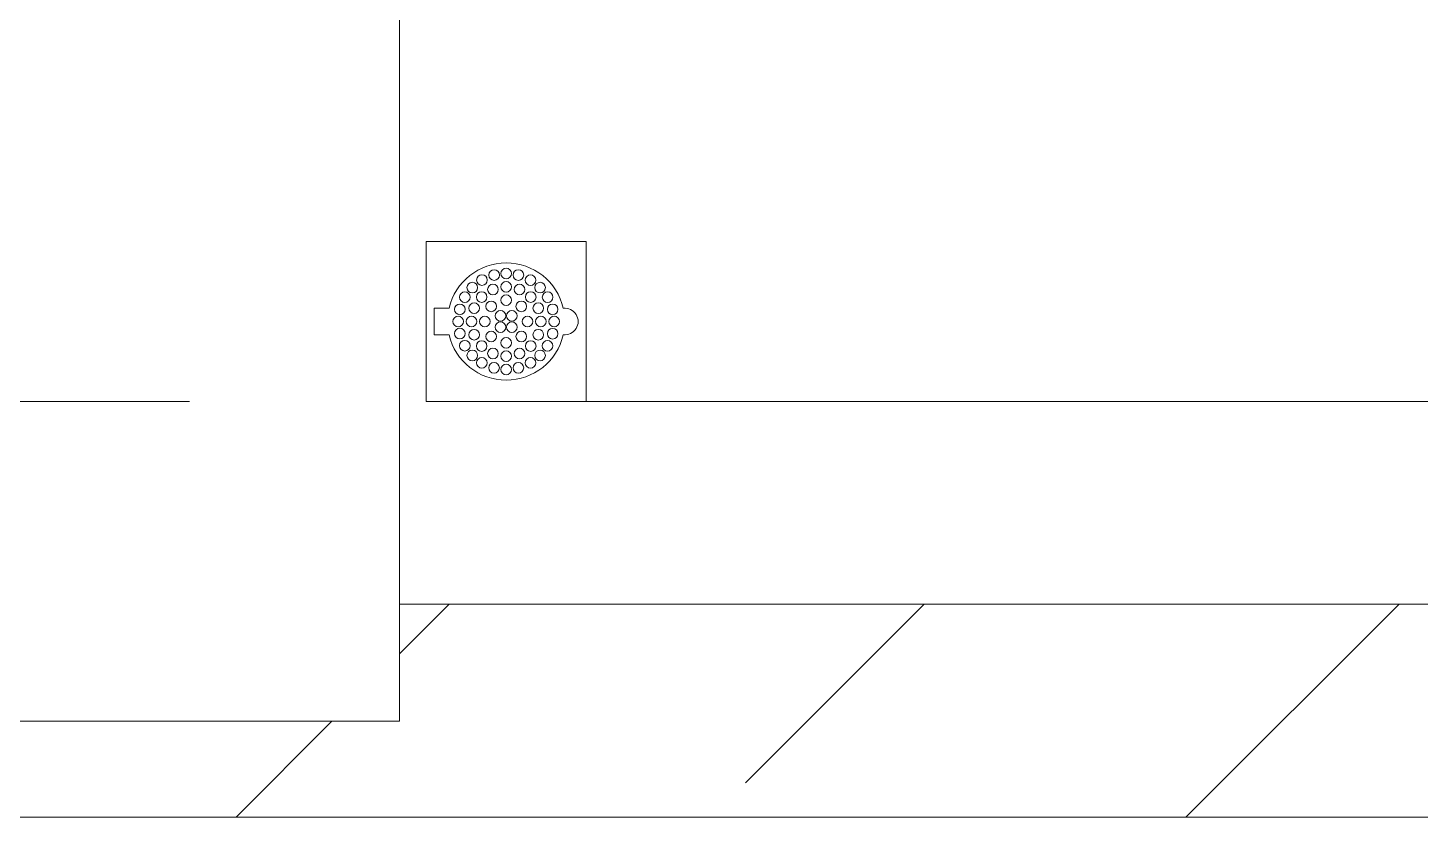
# Model space of a CAD drawing. Header units: millimetres. Extents: x -1834842 to 700335, y -490313101 to 518363.
# Drawn here: x -1241721 to -1240415, y 220779 to 221520 of the extents above; entities that cross this region are included whole.
import ezdxf

# ---------------------------------------------------------------- set-up
doc = ezdxf.new("R2010")
doc.units = ezdxf.units.MM
doc.header["$LTSCALE"] = 0.5
doc.linetypes.add('IDA - Grid Line', pattern=[3500, 2000, -500, 500, -500])
doc.layers.add('0-1', color=8, linetype='Continuous', lineweight=5)
doc.layers.add('S-_COLN----_E-2', color=7, linetype='Continuous', lineweight=9)
doc.layers.add('0-LOWER ROOF', color=7, linetype='Continuous')
for name, color, linetype, lineweight, true_color in [('A-_FLOR----_E', 6, 'Continuous', 9, 0xff00ff), ('A-_WALL----_H-2', 9, 'Continuous', 9, 0x808080), ('A-_WALLPRTN_E-1', 6, 'Continuous', 18, 0xff00ff), ('M-_SANIFIXR_E', 6, 'Continuous', 9, 0xff00ff), ('S-_ANOTGRID_E-1', 9, 'IDA - Grid Line', 9, 0x808080)]:
    doc.layers.add(name, color=color, linetype=linetype, lineweight=lineweight, true_color=true_color)

# ---------------------------------------------------------------- blocks, each defined once
blk = doc.blocks.new('1599_DB_A_BLK3_1STGD_R21_rvt-2-BLK 2 LOWER ROOF PLAN')
at = {"layer": 'A-_FLOR----_E', "color": 8}
blk.add_line((-167611.4, -130142.4), (-166411.4, -130142.4), dxfattribs=at)
at = {"layer": 'A-_WALL----_H-2', "color": 8}
for p, q in [((-167611.4, -130189), (-167564.8, -130142.4)), ((-167287, -130310.1), (-167119.3, -130142.4)), ((-166873.8, -130342.4), (-166673.8, -130142.4)), ((-167764.8, -130342.4), (-167674.8, -130252.4))]:
    blk.add_line(p, q, dxfattribs=at)
at = {"layer": 'A-_WALLPRTN_E-1', "color": 8}
for p, q in [((-166511.4, -130142.4), (-167611.4, -130142.4)), ((-166511.4, -130342.4), (-168011.4, -130342.4))]:
    blk.add_line(p, q, dxfattribs=at)
at = {"layer": 'M-_SANIFIXR_E', "color": 8}
for p, q in [((-167586.4, -129802.4), (-167436.4, -129802.4)), ((-167586.4, -129952.4), (-167586.4, -129802.4)), ((-167436.4, -129802.4), (-167436.4, -129952.4)), ((-167578.9, -129864.9), (-167564.9, -129864.9)), ((-167578.9, -129889.9), (-167578.9, -129864.9)), ((-167564.9, -129889.9), (-167578.9, -129889.9)), ((-167436.4, -129952.4), (-167586.4, -129952.4))]:
    blk.add_line(p, q, dxfattribs=at)
for centre in [(-167534.1, -129838.5), (-167522.7, -129833.8), (-167511.4, -129832.4), (-167500, -129833.8), (-167488.6, -129838.6), (-167550.2, -129854.6), (-167543.2, -129845.6), (-167534.4, -129854.4), (-167523.8, -129847.3), (-167511.4, -129844.9), (-167498.9, -129847.3), (-167488.4, -129854.4), (-167479.6, -129845.6), (-167472.5, -129854.6), (-167554.9, -129866), (-167541.4, -129864.9), (-167525.5, -129863.2), (-167511.4, -129857.4), (-167497.2, -129863.2), (-167481.3, -129864.9), (-167467.8, -129866), (-167556.4, -129877.4), (-167543.9, -129877.4), (-167531.4, -129877.4), (-167516.7, -129872.1), (-167506.1, -129872.1), (-167491.4, -129877.4), (-167478.9, -129877.4), (-167466.4, -129877.4), (-167554.9, -129888.7), (-167541.4, -129889.8), (-167525.5, -129891.5), (-167516.7, -129882.7), (-167506.1, -129882.7), (-167497.2, -129891.5), (-167481.3, -129889.8), (-167467.8, -129888.8), (-167550.2, -129900.1), (-167534.4, -129900.4), (-167511.4, -129897.4), (-167488.4, -129900.4), (-167472.6, -129900.2), (-167543.2, -129909.2), (-167534.2, -129916.2), (-167523.8, -129907.4), (-167511.4, -129909.9), (-167498.9, -129907.4), (-167488.6, -129916.2), (-167479.6, -129909.2), (-167522.8, -129920.9), (-167511.4, -129922.4), (-167500, -129920.9)]:
    blk.add_circle(centre, 5, dxfattribs=at)
for centre, radius, start, end in [((-167511.4, -129877.4), 55, 13.05, 166.8634), ((-167456.4, -129877.4), 12.5, 263.475, 96.525), ((-167511.4, -129877.4), 55, 193.1366, 346.95)]:
    blk.add_arc(centre, radius, start, end, dxfattribs=at)
at = {"layer": 'S-_COLN----_E-2', "color": 8}
for p, q in [((-167611.4, -130252.4), (-167611.4, -129552.4)), ((-168011.4, -130252.4), (-167611.4, -130252.4))]:
    blk.add_line(p, q, dxfattribs=at)
blk = doc.blocks.new('BLK2-LOWER ROOF')
at = {"layer": 'S-_ANOTGRID_E-1'}
blk.add_line((-85262, -129952.4), (-54403.5, -129952.4), dxfattribs=at)
at = {"layer": '0-1'}
blk.add_blockref('1599_DB_A_BLK3_1STGD_R21_rvt-2-BLK 2 LOWER ROOF PLAN', (89296.6, 0), dxfattribs=at)

msp = doc.modelspace()

# ---------------------------------------------------------------- block references
at = {"layer": '0-LOWER ROOF', "color": 6}
msp.add_blockref('BLK2-LOWER ROOF', (-1163057.1, 351121.7), dxfattribs=at)

doc.saveas('drawing.dxf')
